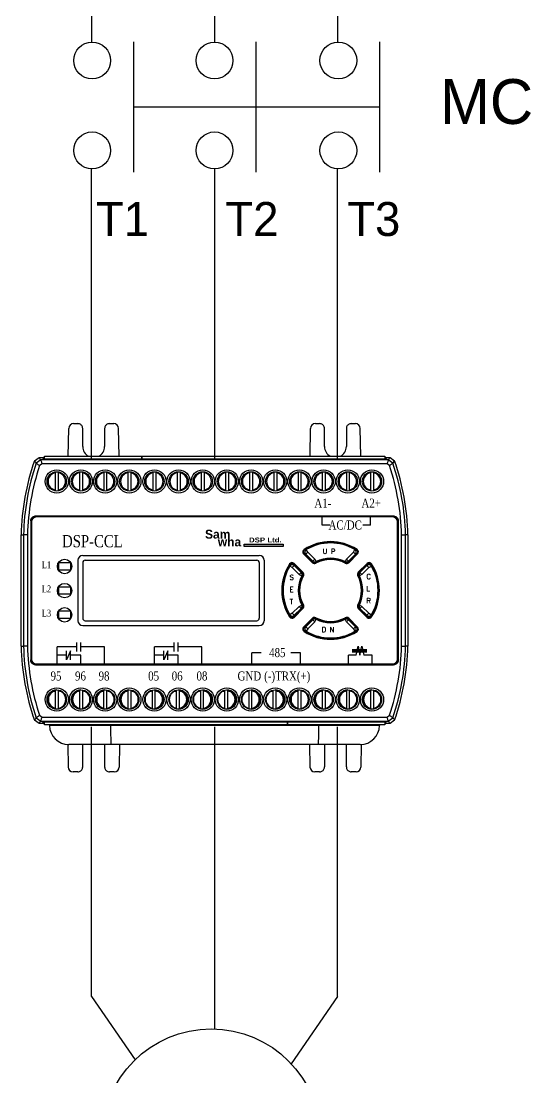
# Model space of a CAD drawing. Header units: millimetres. Extents: x 46 to 886, y 51 to 632.
# Drawn here: x 85.4 to 117, y 439 to 504.5 of the extents above; entities that cross this region are included whole.
import ezdxf
from ezdxf.enums import TextEntityAlignment as Align

# ---------------------------------------------------------------- set-up
doc = ezdxf.new("R2010")
doc.units = ezdxf.units.MM
for name, color, linetype in [('02___PRT_ALL_AXES', 7, 'Continuous'), ('03___PRT_ALL_CURVES', 7, 'Continuous'), ('40', 4, 'Continuous'), ('ASHADE', 7, 'Continuous'), ('도면층1', 7, 'Continuous')]:
    doc.layers.add(name, color=color, linetype=linetype)
doc.styles.add('ghs', font='NGULIM.TTF')
doc.styles.add('SS', font='batang.ttc', dxfattribs={"width": 0.8})
doc.styles.get("Standard").update_dxf_attribs({"font": 'BareunDotumPro1.ttf'})
doc.styles.add('STYLE2', font='romant.shx')

msp = doc.modelspace()

# ---------------------------------------------------------------- hatches: boundary and pattern name
msp.add_hatch(color=5).paths.add_polyline_path([(99.249, 471.922), (99.249, 472.059), (101.657, 472.059), (101.657, 471.922)])

# ---------------------------------------------------------------- linework, layer by layer
for p, q in [((92.374, 499.18), (107.595, 499.18)), ((104.566, 473.246), (104.086, 473.246)), ((107.086, 473.246), (106.607, 473.246)), ((88.872, 465.685), (87.638, 465.685)), ((88.462, 465.454), (88.228, 464.893)), ((90.581, 465.685), (89.106, 465.685)), ((94.91, 465.685), (93.676, 465.685)), ((94.499, 465.454), (94.265, 464.893)), ((96.619, 465.685), (95.144, 465.685)), ((105.949, 465.531), (106.859, 465.531)), ((105.949, 465.454), (106.859, 465.454)), ((106.194, 465.173), (106.311, 465.734)), ((106.311, 465.734), (106.428, 465.173)), ((106.428, 465.173), (106.545, 465.734)), ((106.545, 465.734), (106.662, 465.173)), ((88.228, 465.173), (87.638, 465.173)), ((89.119, 465.173), (88.462, 465.173)), ((94.265, 465.173), (93.676, 465.173)), ((95.156, 465.173), (94.499, 465.173)), ((100.303, 465.327), (99.713, 465.327)), ((102.733, 465.327), (102.143, 465.327)), ((106.194, 465.173), (105.715, 465.173)), ((105.949, 465.376), (106.859, 465.376)), ((107.195, 465.173), (106.662, 465.173))]:
    msp.add_line(p, q)
at = {"color": 7, "linetype": 'Continuous'}
for p, q in [((88.333, 477.514), (88.363, 479.244)), ((88.663, 479.539), (88.927, 479.539)), ((89.227, 478.114), (89.227, 479.239)), ((90.587, 479.239), (90.587, 478.114)), ((90.887, 479.539), (91.15, 479.539)), ((91.481, 477.514), (91.45, 479.244)), ((103.333, 477.514), (103.363, 479.244)), ((103.663, 479.539), (103.927, 479.539)), ((104.227, 478.114), (104.227, 479.239)), ((105.587, 479.239), (105.587, 478.114)), ((105.887, 479.539), (106.15, 479.539)), ((106.481, 477.514), (106.45, 479.244)), ((86.235, 477.237), (86.518, 477.439)), ((86.625, 477.29), (86.341, 477.087)), ((86.518, 477.439), (86.85, 477.439)), ((108.189, 477.29), (86.625, 477.29)), ((86.742, 477.439), (86.793, 477.337)), ((108.021, 477.337), (86.793, 477.337)), ((86.85, 477.514), (92.887, 477.514)), ((86.85, 477.337), (86.85, 477.514)), ((92.887, 477.514), (92.887, 477.337)), ((92.888, 477.514), (107.963, 477.514)), ((92.888, 477.337), (92.888, 477.514)), ((107.963, 477.514), (107.963, 477.337)), ((107.963, 477.439), (108.295, 477.439)), ((108.071, 477.439), (108.021, 477.337)), ((108.473, 477.087), (108.189, 477.29)), ((108.295, 477.439), (108.578, 477.237)), ((86.704, 477.042), (86.55, 476.931)), ((108.109, 477.042), (86.704, 477.042)), ((108.263, 476.931), (108.109, 477.042)), ((87.529, 476.486), (87.529, 475.421)), ((87.709, 476.486), (87.709, 475.421)), ((89.029, 476.486), (89.029, 475.421)), ((89.209, 476.486), (89.209, 475.421)), ((90.529, 476.486), (90.529, 475.421)), ((90.709, 476.486), (90.709, 475.421)), ((92.029, 476.486), (92.029, 475.421)), ((92.209, 476.486), (92.209, 475.421)), ((93.586, 476.486), (93.586, 475.421)), ((93.766, 476.486), (93.766, 475.421)), ((95.086, 476.486), (95.086, 475.421)), ((95.266, 476.486), (95.266, 475.421)), ((96.586, 476.486), (96.586, 475.421)), ((96.766, 476.486), (96.766, 475.421)), ((98.086, 476.486), (98.086, 475.421)), ((98.266, 476.486), (98.266, 475.421)), ((99.586, 476.486), (99.586, 475.421)), ((99.766, 476.486), (99.766, 475.421)), ((101.086, 476.486), (101.086, 475.421)), ((101.266, 476.486), (101.266, 475.421)), ((102.586, 476.486), (102.586, 475.421)), ((102.766, 476.486), (102.766, 475.421)), ((104.086, 476.486), (104.086, 475.421)), ((104.266, 476.486), (104.266, 475.421)), ((105.586, 476.486), (105.586, 475.421)), ((105.766, 476.486), (105.766, 475.421)), ((107.086, 476.486), (107.086, 475.421)), ((107.266, 476.486), (107.266, 475.421)), ((86, 473.501), (86, 464.876)), ((86, 473.501), (86.007, 473.494)), ((86.007, 473.494), (86.007, 464.884)), ((86.052, 473.449), (86.052, 464.929)), ((108.514, 473.801), (86.299, 473.801)), ((86.299, 473.801), (86.307, 473.794)), ((108.507, 473.794), (86.307, 473.794)), ((108.462, 473.749), (86.352, 473.749)), ((104.086, 473.246), (104.086, 473.755)), ((107.086, 473.246), (107.086, 473.755)), ((108.514, 473.801), (108.507, 473.794)), ((108.762, 464.929), (108.762, 473.449)), ((108.814, 473.501), (108.807, 473.494)), ((108.807, 464.884), (108.807, 473.494)), ((108.814, 464.876), (108.814, 473.501)), ((85.407, 465.739), (85.407, 472.639)), ((85.407, 472.639), (85.556, 472.637)), ((85.556, 472.637), (85.556, 465.74)), ((85.804, 472.637), (85.556, 472.637)), ((85.804, 472.633), (85.804, 465.745)), ((109.01, 472.637), (109.258, 472.637)), ((109.01, 465.745), (109.01, 472.633)), ((109.407, 472.639), (109.258, 472.637)), ((109.258, 465.74), (109.258, 472.637)), ((109.407, 472.639), (109.407, 465.739)), ((102.934, 471.456), (103.481, 470.909)), ((102.981, 471.451), (103.486, 470.946)), ((103.192, 471.568), (103.065, 471.441)), ((103.065, 471.441), (103.496, 471.009)), ((103.192, 471.568), (103.1, 471.723)), ((103.192, 471.568), (103.623, 471.137)), ((105.59, 471.137), (106.022, 471.568)), ((105.717, 471.009), (106.149, 471.441)), ((105.727, 470.946), (106.232, 471.451)), ((105.733, 470.909), (106.28, 471.456)), ((106.022, 471.568), (106.114, 471.723)), ((106.022, 471.568), (106.149, 471.441)), ((102.228, 470.604), (102.073, 470.696)), ((102.228, 470.604), (102.355, 470.731)), ((102.887, 470.315), (102.34, 470.862)), ((102.85, 470.309), (102.345, 470.814)), ((102.786, 470.299), (102.355, 470.731)), ((103.623, 471.137), (103.496, 471.009)), ((103.623, 471.137), (103.705, 470.976)), ((105.59, 471.137), (105.509, 470.976)), ((105.59, 471.137), (105.717, 471.009)), ((106.874, 470.862), (106.327, 470.315)), ((106.869, 470.814), (106.364, 470.309)), ((106.859, 470.731), (106.427, 470.299)), ((106.986, 470.604), (106.859, 470.731)), ((106.986, 470.604), (107.141, 470.696)), ((102.659, 470.172), (102.228, 470.604)), ((102.659, 470.172), (102.786, 470.299)), ((102.659, 470.172), (102.82, 470.091)), ((106.555, 470.172), (106.394, 470.091)), ((106.555, 470.172), (106.427, 470.299)), ((106.986, 470.604), (106.555, 470.172)), ((102.228, 467.774), (102.659, 468.205)), ((102.34, 467.516), (102.887, 468.063)), ((102.345, 467.563), (102.85, 468.068)), ((102.355, 467.647), (102.786, 468.078)), ((102.659, 468.205), (102.82, 468.287)), ((102.659, 468.205), (102.786, 468.078)), ((106.327, 468.063), (106.874, 467.516)), ((106.364, 468.068), (106.869, 467.563)), ((106.555, 468.205), (106.394, 468.287)), ((106.555, 468.205), (106.427, 468.078)), ((106.427, 468.078), (106.859, 467.647)), ((106.555, 468.205), (106.986, 467.774)), ((102.228, 467.774), (102.073, 467.682)), ((102.228, 467.774), (102.355, 467.647)), ((103.481, 467.469), (102.934, 466.922)), ((103.486, 467.432), (102.981, 466.927)), ((103.623, 467.241), (103.705, 467.402)), ((105.59, 467.241), (105.509, 467.402)), ((106.232, 466.927), (105.727, 467.432)), ((106.28, 466.922), (105.733, 467.469)), ((106.986, 467.774), (106.859, 467.647)), ((106.986, 467.774), (107.141, 467.682)), ((103.496, 467.368), (103.065, 466.937)), ((103.192, 466.81), (103.065, 466.937)), ((103.192, 466.81), (103.1, 466.655)), ((103.623, 467.241), (103.192, 466.81)), ((103.623, 467.241), (103.496, 467.368)), ((105.59, 467.241), (105.717, 467.368)), ((106.022, 466.81), (105.59, 467.241)), ((106.149, 466.937), (105.717, 467.368)), ((106.022, 466.81), (106.149, 466.937)), ((106.022, 466.81), (106.114, 466.655)), ((85.407, 465.739), (85.556, 465.74)), ((85.804, 465.74), (85.556, 465.74)), ((87.638, 464.664), (87.638, 465.685)), ((88.228, 464.893), (88.228, 465.454)), ((88.462, 464.893), (88.462, 465.454)), ((88.872, 465.404), (88.872, 465.965)), ((89.106, 465.404), (89.106, 465.965)), ((90.581, 464.664), (90.581, 465.685)), ((93.676, 464.664), (93.676, 465.685)), ((94.265, 464.893), (94.265, 465.454)), ((94.499, 464.893), (94.499, 465.454)), ((94.91, 465.404), (94.91, 465.965)), ((95.144, 465.404), (95.144, 465.965)), ((96.619, 464.664), (96.619, 465.685)), ((109.01, 465.74), (109.258, 465.74)), ((109.407, 465.739), (109.258, 465.74)), ((86, 464.876), (86.007, 464.884)), ((89.119, 464.664), (89.119, 465.173)), ((95.156, 464.664), (95.156, 465.173)), ((99.713, 464.664), (99.713, 465.327)), ((102.733, 464.664), (102.733, 465.327)), ((105.715, 464.664), (105.715, 465.173)), ((107.195, 464.664), (107.195, 465.173)), ((108.814, 464.876), (108.807, 464.884)), ((86.299, 464.577), (86.307, 464.584)), ((86.299, 464.577), (108.514, 464.577)), ((86.307, 464.584), (108.507, 464.584)), ((86.352, 464.629), (108.462, 464.629)), ((108.514, 464.577), (108.507, 464.584)), ((87.548, 461.891), (87.548, 462.956)), ((87.728, 461.891), (87.728, 462.956)), ((89.048, 461.891), (89.048, 462.956)), ((89.228, 461.891), (89.228, 462.956)), ((90.548, 461.891), (90.548, 462.956)), ((90.728, 461.891), (90.728, 462.956)), ((92.048, 461.891), (92.048, 462.956)), ((92.228, 461.891), (92.228, 462.956)), ((93.548, 461.891), (93.548, 462.956)), ((93.728, 461.891), (93.728, 462.956)), ((95.048, 461.891), (95.048, 462.956)), ((95.228, 461.891), (95.228, 462.956)), ((96.548, 461.891), (96.548, 462.956)), ((96.728, 461.891), (96.728, 462.956)), ((98.048, 461.891), (98.048, 462.956)), ((98.228, 461.891), (98.228, 462.956)), ((99.548, 461.891), (99.548, 462.956)), ((99.728, 461.891), (99.728, 462.956)), ((101.048, 461.891), (101.048, 462.956)), ((101.228, 461.891), (101.228, 462.956)), ((102.605, 461.891), (102.605, 462.956)), ((102.785, 461.891), (102.785, 462.956)), ((104.105, 461.891), (104.105, 462.956)), ((104.285, 461.891), (104.285, 462.956)), ((105.605, 461.891), (105.605, 462.956)), ((105.785, 461.891), (105.785, 462.956)), ((107.105, 461.891), (107.105, 462.956)), ((107.285, 461.891), (107.285, 462.956)), ((86.518, 460.939), (86.235, 461.14)), ((86.341, 461.291), (86.625, 461.088)), ((86.851, 460.939), (86.518, 460.939)), ((86.55, 461.446), (86.704, 461.336)), ((86.625, 461.088), (108.189, 461.088)), ((86.704, 461.336), (108.109, 461.336)), ((86.742, 460.939), (86.793, 461.04)), ((86.793, 461.04), (108.021, 461.04)), ((86.851, 460.864), (86.851, 461.04)), ((101.926, 460.864), (86.851, 460.864)), ((87.165, 460.864), (87.166, 460.813)), ((90.956, 460.813), (90.956, 460.864)), ((101.926, 461.04), (101.926, 460.864)), ((101.926, 460.864), (101.926, 461.04)), ((107.964, 460.864), (101.926, 460.864)), ((103.857, 460.813), (103.857, 460.864)), ((107.649, 460.864), (107.648, 460.813)), ((107.964, 461.04), (107.964, 460.864)), ((108.295, 460.939), (107.964, 460.939)), ((108.071, 460.939), (108.021, 461.04)), ((108.109, 461.336), (108.263, 461.446)), ((108.189, 461.088), (108.473, 461.291)), ((108.578, 461.14), (108.295, 460.939)), ((107.648, 460.813), (87.166, 460.813)), ((88.302, 459.641), (88.327, 458.234)), ((106.448, 459.634), (88.366, 459.634)), ((89.227, 458.239), (89.227, 459.634)), ((90.587, 459.634), (90.587, 458.239)), ((91.511, 459.634), (91.487, 458.234)), ((103.302, 459.634), (103.327, 458.234)), ((104.227, 459.634), (104.227, 458.239)), ((105.587, 458.239), (105.587, 459.634)), ((106.512, 459.641), (106.487, 458.234)), ((88.927, 457.939), (88.627, 457.939)), ((91.187, 457.939), (90.887, 457.939)), ((103.927, 457.939), (103.627, 457.939)), ((106.187, 457.939), (105.887, 457.939))]:
    msp.add_line(p, q, dxfattribs=at)
at = {"color": 5}
for p, q in [((99.249, 472.059), (101.657, 472.059)), ((99.249, 471.922), (99.249, 472.059)), ((101.657, 472.059), (101.657, 471.922)), ((101.657, 471.922), (99.249, 471.922))]:
    msp.add_line(p, q, dxfattribs=at)
at = {"color": 7, "linetype": 'Continuous'}
for centre, radius in [((87.619, 475.954), 0.72), ((89.119, 475.954), 0.72), ((90.619, 475.954), 0.72), ((92.119, 475.954), 0.72), ((93.676, 475.954), 0.72), ((95.176, 475.954), 0.72), ((96.676, 475.954), 0.72), ((98.176, 475.954), 0.72), ((99.676, 475.954), 0.72), ((101.176, 475.954), 0.72), ((102.676, 475.954), 0.72), ((104.176, 475.954), 0.72), ((105.676, 475.954), 0.72), ((107.176, 475.954), 0.72), ((87.619, 475.954), 0.6), ((89.119, 475.954), 0.6), ((90.619, 475.954), 0.6), ((92.119, 475.954), 0.6), ((93.676, 475.954), 0.6), ((95.176, 475.954), 0.6), ((96.676, 475.954), 0.6), ((98.176, 475.954), 0.6), ((99.676, 475.954), 0.6), ((101.176, 475.954), 0.6), ((102.676, 475.954), 0.6), ((104.176, 475.954), 0.6), ((105.676, 475.954), 0.6), ((107.176, 475.954), 0.6), ((87.619, 462.424), 0.72), ((87.619, 462.424), 0.6), ((89.119, 462.424), 0.72), ((89.119, 462.424), 0.6), ((90.619, 462.424), 0.72), ((90.619, 462.424), 0.6), ((92.119, 462.424), 0.72), ((92.119, 462.424), 0.6), ((93.676, 462.424), 0.72), ((93.676, 462.424), 0.6), ((95.176, 462.424), 0.72), ((95.176, 462.424), 0.6), ((96.676, 462.424), 0.72), ((96.676, 462.424), 0.6), ((98.176, 462.424), 0.72), ((98.176, 462.424), 0.6), ((99.676, 462.424), 0.72), ((99.676, 462.424), 0.6), ((101.176, 462.424), 0.72), ((101.176, 462.424), 0.6), ((102.676, 462.424), 0.72), ((102.676, 462.424), 0.6), ((104.176, 462.424), 0.72), ((104.176, 462.424), 0.6), ((105.676, 462.424), 0.72), ((105.676, 462.424), 0.6), ((107.176, 462.424), 0.72), ((107.176, 462.424), 0.6)]:
    msp.add_circle(centre, radius, dxfattribs=at)
for centre, radius, start, end in [((88.663, 479.239), 0.3, 90, 179), ((91.15, 479.239), 0.3, 1, 90), ((103.663, 479.239), 0.3, 90, 179), ((106.15, 479.239), 0.3, 1, 90), ((89.907, 478.114), 0.68, 180, 242.3898), ((89.907, 478.114), 0.68, 297.6102, 0), ((104.907, 478.114), 0.68, 180, 242.3898), ((104.907, 478.114), 0.68, 297.6102, 0), ((100.403, 472.311), 15, 160.82791, 178.74912), ((94.41, 472.311), 15, 1.25088, 19.17209), ((100.403, 472.311), 14.851, 161.24388, 178.74287), ((100.403, 472.311), 14.603, 161.5561, 178.73961), ((94.41, 472.311), 14.603, 1.26039, 18.4439), ((94.41, 472.311), 14.851, 1.25713, 18.75612), ((87.619, 475.954), 0.54, 99.59407, 260.40593), ((87.619, 475.954), 0.54, 279.59407, 80.40593), ((89.119, 475.954), 0.54, 99.59407, 260.40593), ((89.119, 475.954), 0.54, 279.59407, 80.40593), ((90.619, 475.954), 0.54, 99.59407, 260.40593), ((90.619, 475.954), 0.54, 279.59407, 80.40593), ((92.119, 475.954), 0.54, 99.59407, 260.40593), ((92.119, 475.954), 0.54, 279.59407, 80.40593), ((93.676, 475.954), 0.54, 99.59407, 260.40593), ((93.676, 475.954), 0.54, 279.59407, 80.40593), ((95.176, 475.954), 0.54, 99.59407, 260.40593), ((95.176, 475.954), 0.54, 279.59407, 80.40593), ((96.676, 475.954), 0.54, 99.59407, 260.40593), ((96.676, 475.954), 0.54, 279.59407, 80.40593), ((98.176, 475.954), 0.54, 99.59407, 260.40593), ((98.176, 475.954), 0.54, 279.59407, 80.40593), ((99.676, 475.954), 0.54, 99.59407, 260.40593), ((99.676, 475.954), 0.54, 279.59407, 80.40593), ((101.176, 475.954), 0.54, 99.59407, 260.40593), ((101.176, 475.954), 0.54, 279.59407, 80.40593), ((102.676, 475.954), 0.54, 99.59407, 260.40593), ((102.676, 475.954), 0.54, 279.59407, 80.40593), ((104.176, 475.954), 0.54, 99.59407, 260.40593), ((104.176, 475.954), 0.54, 279.59407, 80.40593), ((105.676, 475.954), 0.54, 99.59407, 260.40593), ((105.676, 475.954), 0.54, 279.59407, 80.40593), ((107.176, 475.954), 0.54, 99.59407, 260.40593), ((107.176, 475.954), 0.54, 279.59407, 80.40593), ((86.352, 473.449), 0.3, 90, 180), ((108.462, 473.449), 0.3, 0, 90), ((104.607, 469.189), 3.03, 57.1532, 122.8468), ((104.607, 469.189), 3, 57.90749, 122.09251), ((104.607, 469.189), 2.948, 59.26143, 120.73857), ((103.061, 471.583), 0.18, 122.8468, 225), ((106.153, 471.583), 0.18, 315, 57.1532), ((104.607, 469.189), 3.03, 147.1532, 212.8468), ((104.607, 469.189), 3, 147.90749, 212.09251), ((104.607, 469.189), 2.948, 149.26143, 210.73857), ((102.213, 470.735), 0.18, 45, 147.1532), ((103.608, 471.036), 0.18, 225, 298.39845), ((104.607, 469.189), 1.92, 61.60155, 118.39845), ((104.607, 469.189), 1.95, 62.20277, 117.79723), ((104.607, 469.189), 2.002, 63.2117, 116.7883), ((105.606, 471.036), 0.18, 241.60155, 315), ((107.001, 470.735), 0.18, 32.8468, 135), ((104.607, 469.189), 2.948, 329.26143, 30.73857), ((104.607, 469.189), 3, 327.90749, 32.09251), ((104.607, 469.189), 3.03, 327.1532, 32.8468), ((104.607, 469.189), 2.002, 153.2117, 206.7883), ((104.607, 469.189), 1.95, 152.20277, 207.79723), ((104.607, 469.189), 1.92, 151.60155, 208.39845), ((102.76, 470.188), 0.18, 331.60155, 45), ((106.454, 470.188), 0.18, 135, 208.39845), ((104.607, 469.189), 1.92, 331.60155, 28.39845), ((104.607, 469.189), 1.95, 332.20277, 27.79723), ((104.607, 469.189), 2.002, 333.2117, 26.7883), ((102.76, 468.19), 0.18, 315, 28.39845), ((106.454, 468.19), 0.18, 151.60155, 225), ((102.213, 467.643), 0.18, 212.8468, 315), ((103.608, 467.342), 0.18, 61.60155, 135), ((104.607, 469.189), 1.92, 241.60155, 298.39845), ((104.607, 469.189), 1.95, 242.20277, 297.79723), ((104.607, 469.189), 2.002, 243.2117, 296.7883), ((105.606, 467.342), 0.18, 45, 118.39845), ((107.001, 467.643), 0.18, 225, 327.1532), ((103.061, 466.794), 0.18, 135, 237.1532), ((106.153, 466.794), 0.18, 302.8468, 45), ((104.607, 469.189), 3.03, 237.1532, 302.8468), ((104.607, 469.189), 3, 237.90749, 302.09251), ((104.607, 469.189), 2.948, 239.26143, 300.73857), ((100.403, 466.066), 15, 181.25088, 199.17209), ((100.403, 466.066), 14.851, 181.25713, 198.75612), ((100.403, 466.066), 14.603, 181.26039, 198.4439), ((94.41, 466.066), 14.603, 341.5561, 358.73961), ((94.41, 466.066), 14.851, 341.24388, 358.74287), ((94.41, 466.066), 15, 340.82791, 358.74912), ((86.352, 464.929), 0.3, 180, 270), ((108.462, 464.929), 0.3, 270, 0), ((87.638, 462.424), 0.54, 99.59407, 260.40593), ((87.638, 462.424), 0.54, 279.59407, 80.40593), ((89.138, 462.424), 0.54, 99.59407, 260.40593), ((89.138, 462.424), 0.54, 279.59407, 80.40593), ((90.638, 462.424), 0.54, 99.59407, 260.40593), ((90.638, 462.424), 0.54, 279.59407, 80.40593), ((92.138, 462.424), 0.54, 99.59407, 260.40593), ((92.138, 462.424), 0.54, 279.59407, 80.40593), ((93.638, 462.424), 0.54, 99.59407, 260.40593), ((93.638, 462.424), 0.54, 279.59407, 80.40593), ((95.138, 462.424), 0.54, 99.59407, 260.40593), ((95.138, 462.424), 0.54, 279.59407, 80.40593), ((96.638, 462.424), 0.54, 99.59407, 260.40593), ((96.638, 462.424), 0.54, 279.59407, 80.40593), ((98.138, 462.424), 0.54, 99.59407, 260.40593), ((98.138, 462.424), 0.54, 279.59407, 80.40593), ((99.638, 462.424), 0.54, 99.59407, 260.40593), ((99.638, 462.424), 0.54, 279.59407, 80.40593), ((101.138, 462.424), 0.54, 99.59407, 260.40593), ((101.138, 462.424), 0.54, 279.59407, 80.40593), ((102.695, 462.424), 0.54, 99.59407, 260.40593), ((102.695, 462.424), 0.54, 279.59407, 80.40593), ((104.195, 462.424), 0.54, 99.59407, 260.40593), ((104.195, 462.424), 0.54, 279.59407, 80.40593), ((105.695, 462.424), 0.54, 99.59407, 260.40593), ((105.695, 462.424), 0.54, 279.59407, 80.40593), ((107.195, 462.424), 0.54, 99.59407, 260.40593), ((107.195, 462.424), 0.54, 279.59407, 80.40593), ((88.366, 460.834), 1.2, 181, 270), ((106.448, 460.834), 1.2, 270, 359), ((88.627, 458.239), 0.3, 181, 270), ((91.187, 458.239), 0.3, 270, 359), ((103.627, 458.239), 0.3, 181, 270), ((106.187, 458.239), 0.3, 270, 359)]:
    msp.add_arc(centre, radius, start, end, dxfattribs=at)
for points, knots in [([(89.227, 479.239), (89.227, 479.27), (89.217, 479.333), (89.173, 479.418), (89.106, 479.486), (89.021, 479.529), (88.958, 479.539), (88.927, 479.539)], [0, 0, 0, 0, 0.0938533, 0.1877121, 0.2815799, 0.3754568, 0.4693391, 0.4693391, 0.4693391, 0.4693391]), ([(90.887, 479.539), (90.856, 479.539), (90.793, 479.529), (90.708, 479.486), (90.64, 479.418), (90.597, 479.333), (90.587, 479.27), (90.587, 479.239)], [0, 0, 0, 0, 0.0938824, 0.1877592, 0.281627, 0.3754859, 0.4693391, 0.4693391, 0.4693391, 0.4693391]), ([(104.227, 479.239), (104.227, 479.27), (104.217, 479.333), (104.173, 479.418), (104.106, 479.486), (104.021, 479.529), (103.958, 479.539), (103.927, 479.539)], [0, 0, 0, 0, 0.0938533, 0.1877121, 0.2815799, 0.3754568, 0.4693391, 0.4693391, 0.4693391, 0.4693391]), ([(105.887, 479.539), (105.856, 479.539), (105.793, 479.529), (105.708, 479.486), (105.64, 479.418), (105.597, 479.333), (105.587, 479.27), (105.587, 479.239)], [0, 0, 0, 0, 0.0938824, 0.1877592, 0.281627, 0.3754859, 0.4693391, 0.4693391, 0.4693391, 0.4693391]), ([(86.341, 477.087), (86.33, 477.101), (86.307, 477.134), (86.272, 477.184), (86.247, 477.22), (86.235, 477.237)], [0, 0, 0, 0, 0.0540743, 0.1201944, 0.1840487, 0.1840487, 0.1840487, 0.1840487]), ([(86.625, 477.29), (86.614, 477.305), (86.591, 477.337), (86.556, 477.387), (86.531, 477.422), (86.518, 477.439)], [0, 0, 0, 0, 0.0536976, 0.11936, 0.1827756, 0.1827756, 0.1827756, 0.1827756]), ([(86.625, 477.29), (86.634, 477.263), (86.647, 477.207), (86.677, 477.126), (86.695, 477.07), (86.704, 477.042)], [0, 0, 0, 0, 0.084861, 0.1719795, 0.2609261, 0.2609261, 0.2609261, 0.2609261]), ([(108.189, 477.29), (108.18, 477.263), (108.167, 477.207), (108.137, 477.126), (108.119, 477.07), (108.109, 477.042)], [0, 0, 0, 0, 0.0848624, 0.1719809, 0.2609261, 0.2609261, 0.2609261, 0.2609261]), ([(108.189, 477.29), (108.199, 477.305), (108.223, 477.337), (108.258, 477.386), (108.283, 477.422), (108.295, 477.439)], [0, 0, 0, 0, 0.0534626, 0.1191252, 0.1827756, 0.1827756, 0.1827756, 0.1827756]), ([(108.473, 477.087), (108.483, 477.101), (108.506, 477.134), (108.541, 477.184), (108.566, 477.22), (108.578, 477.237)], [0, 0, 0, 0, 0.0538377, 0.119958, 0.1840487, 0.1840487, 0.1840487, 0.1840487]), ([(86.341, 477.087), (86.363, 477.07), (86.412, 477.039), (86.48, 476.984), (86.527, 476.949), (86.551, 476.931)], [0, 0, 0, 0, 0.0847402, 0.1718969, 0.2610351, 0.2610351, 0.2610351, 0.2610351]), ([(108.473, 477.087), (108.451, 477.07), (108.402, 477.039), (108.334, 476.984), (108.287, 476.949), (108.263, 476.931)], [0, 0, 0, 0, 0.0847388, 0.1718955, 0.2610351, 0.2610351, 0.2610351, 0.2610351]), ([(86, 473.501), (86, 473.533), (86.009, 473.596), (86.053, 473.68), (86.12, 473.748), (86.205, 473.791), (86.268, 473.801), (86.299, 473.801)], [0, 0, 0, 0, 0.093858, 0.1877008, 0.2815377, 0.3753804, 0.4692384, 0.4692384, 0.4692384, 0.4692384]), ([(86.307, 473.794), (86.276, 473.794), (86.213, 473.784), (86.128, 473.741), (86.06, 473.673), (86.017, 473.588), (86.007, 473.525), (86.007, 473.494)], [0, 0, 0, 0, 0.093858, 0.1877007, 0.2815376, 0.3753803, 0.4692384, 0.4692384, 0.4692384, 0.4692384]), ([(108.807, 473.494), (108.807, 473.525), (108.797, 473.588), (108.754, 473.673), (108.686, 473.741), (108.601, 473.784), (108.538, 473.794), (108.507, 473.794)], [0, 0, 0, 0, 0.093858, 0.1877007, 0.2815376, 0.3753803, 0.4692384, 0.4692384, 0.4692384, 0.4692384]), ([(108.514, 473.801), (108.546, 473.801), (108.609, 473.791), (108.693, 473.748), (108.761, 473.68), (108.804, 473.596), (108.814, 473.533), (108.814, 473.501)], [0, 0, 0, 0, 0.093858, 0.1877008, 0.2815377, 0.3753804, 0.4692384, 0.4692384, 0.4692384, 0.4692384]), ([(102.95, 471.493), (102.941, 471.509), (102.929, 471.544), (102.927, 471.599), (102.941, 471.651), (102.961, 471.682), (102.973, 471.696)], [0, 0, 0, 0, 0.05449, 0.107938, 0.1612581, 0.2156554, 0.2156554, 0.2156554, 0.2156554]), ([(103.065, 471.441), (103.055, 471.442), (103.037, 471.444), (103.009, 471.448), (102.991, 471.45), (102.981, 471.451)], [0, 0, 0, 0, 0.02823034, 0.05623659, 0.08402378, 0.08402378, 0.08402378, 0.08402378]), ([(103.1, 471.723), (103.087, 471.715), (103.062, 471.695), (103.034, 471.658), (103.016, 471.614), (103.01, 471.567), (103.017, 471.52), (103.035, 471.477), (103.054, 471.452), (103.065, 471.441)], [0, 0, 0, 0, 0.0466256, 0.0932466, 0.1398794, 0.1865136, 0.2331468, 0.2797658, 0.3263998, 0.3263998, 0.3263998, 0.3263998]), ([(103.1, 471.723), (103.09, 471.724), (103.071, 471.725), (103.042, 471.728), (103.023, 471.73), (103.013, 471.73)], [0, 0, 0, 0, 0.02938021, 0.05851312, 0.08740451, 0.08740451, 0.08740451, 0.08740451]), ([(106.114, 471.723), (106.123, 471.724), (106.143, 471.725), (106.172, 471.728), (106.191, 471.73), (106.201, 471.73)], [0, 0, 0, 0, 0.02938021, 0.05851312, 0.08740451, 0.08740451, 0.08740451, 0.08740451]), ([(106.149, 471.441), (106.16, 471.452), (106.179, 471.477), (106.197, 471.52), (106.204, 471.567), (106.198, 471.614), (106.18, 471.658), (106.152, 471.695), (106.127, 471.715), (106.114, 471.723)], [0, 0, 0, 0, 0.046626, 0.0932469, 0.1398796, 0.1865139, 0.233147, 0.279766, 0.3263998, 0.3263998, 0.3263998, 0.3263998]), ([(106.149, 471.441), (106.158, 471.442), (106.177, 471.444), (106.205, 471.448), (106.223, 471.45), (106.232, 471.451)], [0, 0, 0, 0, 0.02823034, 0.05623659, 0.08402378, 0.08402378, 0.08402378, 0.08402378]), ([(106.241, 471.696), (106.252, 471.683), (106.272, 471.652), (106.286, 471.6), (106.285, 471.545), (106.273, 471.51), (106.264, 471.494)], [0, 0, 0, 0, 0.0534734, 0.1067582, 0.1607868, 0.2158657, 0.2158657, 0.2158657, 0.2158657]), ([(102.073, 470.696), (102.072, 470.705), (102.07, 470.725), (102.068, 470.754), (102.066, 470.773), (102.065, 470.783)], [0, 0, 0, 0, 0.02938021, 0.05851312, 0.08740451, 0.08740451, 0.08740451, 0.08740451]), ([(102.355, 470.731), (102.344, 470.742), (102.319, 470.761), (102.275, 470.779), (102.229, 470.786), (102.182, 470.78), (102.138, 470.762), (102.1, 470.734), (102.081, 470.709), (102.073, 470.696)], [0, 0, 0, 0, 0.046626, 0.0932469, 0.1398796, 0.1865139, 0.233147, 0.279766, 0.3263998, 0.3263998, 0.3263998, 0.3263998]), ([(102.099, 470.823), (102.113, 470.834), (102.143, 470.854), (102.196, 470.868), (102.251, 470.867), (102.286, 470.855), (102.302, 470.846)], [0, 0, 0, 0, 0.0534734, 0.1067582, 0.1607868, 0.2158657, 0.2158657, 0.2158657, 0.2158657]), ([(102.355, 470.731), (102.354, 470.74), (102.351, 470.759), (102.348, 470.787), (102.346, 470.805), (102.345, 470.814)], [0, 0, 0, 0, 0.02823034, 0.05623659, 0.08402378, 0.08402378, 0.08402378, 0.08402378]), ([(103.496, 471.009), (103.495, 471.002), (103.493, 470.988), (103.49, 470.967), (103.487, 470.953), (103.486, 470.946)], [0, 0, 0, 0, 0.02131349, 0.04276592, 0.06435893, 0.06435893, 0.06435893, 0.06435893]), ([(103.496, 471.009), (103.507, 470.999), (103.531, 470.98), (103.573, 470.962), (103.617, 470.955), (103.663, 470.959), (103.691, 470.969), (103.705, 470.976)], [0, 0, 0, 0, 0.0449694, 0.0899307, 0.1348985, 0.1798573, 0.2248377, 0.2248377, 0.2248377, 0.2248377]), ([(103.655, 470.898), (103.64, 470.894), (103.609, 470.891), (103.563, 470.898), (103.535, 470.91), (103.522, 470.918)], [0, 0, 0, 0, 0.0460856, 0.0917071, 0.1370934, 0.1370934, 0.1370934, 0.1370934]), ([(103.705, 470.976), (103.704, 470.969), (103.702, 470.955), (103.7, 470.935), (103.698, 470.921), (103.697, 470.914)], [0, 0, 0, 0, 0.02072148, 0.04156853, 0.06254232, 0.06254232, 0.06254232, 0.06254232]), ([(105.509, 470.976), (105.523, 470.969), (105.551, 470.959), (105.596, 470.955), (105.641, 470.962), (105.683, 470.98), (105.707, 470.999), (105.717, 471.009)], [0, 0, 0, 0, 0.0449723, 0.0899326, 0.1349004, 0.1798594, 0.2248377, 0.2248377, 0.2248377, 0.2248377]), ([(105.509, 470.976), (105.51, 470.969), (105.512, 470.955), (105.514, 470.935), (105.515, 470.921), (105.516, 470.914)], [0, 0, 0, 0, 0.02072148, 0.04156853, 0.06254232, 0.06254232, 0.06254232, 0.06254232]), ([(105.691, 470.918), (105.678, 470.91), (105.65, 470.898), (105.604, 470.891), (105.574, 470.894), (105.559, 470.898)], [0, 0, 0, 0, 0.0457598, 0.0912892, 0.1371128, 0.1371128, 0.1371128, 0.1371128]), ([(105.717, 471.009), (105.719, 471.002), (105.721, 470.988), (105.724, 470.967), (105.726, 470.953), (105.727, 470.946)], [0, 0, 0, 0, 0.02131349, 0.04276592, 0.06435893, 0.06435893, 0.06435893, 0.06435893]), ([(106.859, 470.731), (106.86, 470.74), (106.862, 470.759), (106.866, 470.787), (106.868, 470.805), (106.869, 470.814)], [0, 0, 0, 0, 0.02823034, 0.05623659, 0.08402378, 0.08402378, 0.08402378, 0.08402378]), ([(107.141, 470.696), (107.133, 470.709), (107.113, 470.734), (107.076, 470.762), (107.032, 470.78), (106.985, 470.786), (106.938, 470.779), (106.895, 470.761), (106.87, 470.742), (106.859, 470.731)], [0, 0, 0, 0, 0.0466256, 0.0932466, 0.1398794, 0.1865136, 0.2331468, 0.2797658, 0.3263998, 0.3263998, 0.3263998, 0.3263998]), ([(106.911, 470.846), (106.928, 470.855), (106.962, 470.867), (107.017, 470.869), (107.069, 470.854), (107.1, 470.835), (107.114, 470.823)], [0, 0, 0, 0, 0.05449, 0.107938, 0.1612581, 0.2156554, 0.2156554, 0.2156554, 0.2156554]), ([(107.141, 470.696), (107.142, 470.705), (107.143, 470.725), (107.146, 470.754), (107.148, 470.773), (107.148, 470.783)], [0, 0, 0, 0, 0.02938021, 0.05851312, 0.08740451, 0.08740451, 0.08740451, 0.08740451]), ([(102.786, 470.299), (102.793, 470.301), (102.807, 470.303), (102.829, 470.306), (102.843, 470.308), (102.85, 470.309)], [0, 0, 0, 0, 0.02131349, 0.04276592, 0.06435893, 0.06435893, 0.06435893, 0.06435893]), ([(102.82, 470.091), (102.827, 470.105), (102.837, 470.133), (102.841, 470.178), (102.834, 470.223), (102.816, 470.265), (102.797, 470.289), (102.786, 470.299)], [0, 0, 0, 0, 0.0449723, 0.0899326, 0.1349004, 0.1798594, 0.2248377, 0.2248377, 0.2248377, 0.2248377]), ([(102.82, 470.091), (102.827, 470.092), (102.84, 470.094), (102.861, 470.096), (102.875, 470.097), (102.882, 470.098)], [0, 0, 0, 0, 0.02072148, 0.04156853, 0.06254232, 0.06254232, 0.06254232, 0.06254232]), ([(102.878, 470.273), (102.886, 470.26), (102.898, 470.232), (102.905, 470.186), (102.901, 470.156), (102.898, 470.141)], [0, 0, 0, 0, 0.0457598, 0.0912892, 0.1371128, 0.1371128, 0.1371128, 0.1371128]), ([(106.316, 470.141), (106.312, 470.156), (106.309, 470.187), (106.316, 470.232), (106.328, 470.261), (106.336, 470.274)], [0, 0, 0, 0, 0.0460856, 0.0917071, 0.1370934, 0.1370934, 0.1370934, 0.1370934]), ([(106.394, 470.091), (106.387, 470.092), (106.373, 470.094), (106.353, 470.096), (106.339, 470.097), (106.332, 470.098)], [0, 0, 0, 0, 0.02072148, 0.04156853, 0.06254232, 0.06254232, 0.06254232, 0.06254232]), ([(106.427, 470.299), (106.42, 470.301), (106.406, 470.303), (106.385, 470.306), (106.371, 470.308), (106.364, 470.309)], [0, 0, 0, 0, 0.02131349, 0.04276592, 0.06435893, 0.06435893, 0.06435893, 0.06435893]), ([(106.427, 470.299), (106.417, 470.289), (106.398, 470.265), (106.38, 470.223), (106.373, 470.178), (106.377, 470.133), (106.387, 470.105), (106.394, 470.091)], [0, 0, 0, 0, 0.0449694, 0.0899307, 0.1348985, 0.1798573, 0.2248377, 0.2248377, 0.2248377, 0.2248377]), ([(102.786, 468.078), (102.797, 468.089), (102.816, 468.113), (102.834, 468.154), (102.841, 468.199), (102.837, 468.245), (102.827, 468.273), (102.82, 468.287)], [0, 0, 0, 0, 0.0449694, 0.0899307, 0.1348985, 0.1798573, 0.2248377, 0.2248377, 0.2248377, 0.2248377]), ([(102.786, 468.078), (102.793, 468.077), (102.807, 468.075), (102.829, 468.072), (102.843, 468.069), (102.85, 468.068)], [0, 0, 0, 0, 0.02131349, 0.04276592, 0.06435893, 0.06435893, 0.06435893, 0.06435893]), ([(102.82, 468.287), (102.827, 468.286), (102.84, 468.284), (102.861, 468.282), (102.875, 468.28), (102.882, 468.279)], [0, 0, 0, 0, 0.02072148, 0.04156853, 0.06254232, 0.06254232, 0.06254232, 0.06254232]), ([(102.898, 468.237), (102.901, 468.222), (102.905, 468.191), (102.897, 468.145), (102.885, 468.117), (102.878, 468.104)], [0, 0, 0, 0, 0.0460856, 0.0917071, 0.1370934, 0.1370934, 0.1370934, 0.1370934]), ([(106.336, 468.104), (106.328, 468.117), (106.316, 468.146), (106.309, 468.191), (106.312, 468.222), (106.316, 468.237)], [0, 0, 0, 0, 0.0457598, 0.0912892, 0.1371128, 0.1371128, 0.1371128, 0.1371128]), ([(106.394, 468.287), (106.387, 468.286), (106.373, 468.284), (106.353, 468.282), (106.339, 468.28), (106.332, 468.279)], [0, 0, 0, 0, 0.02072148, 0.04156853, 0.06254232, 0.06254232, 0.06254232, 0.06254232]), ([(106.427, 468.078), (106.42, 468.077), (106.406, 468.075), (106.385, 468.072), (106.371, 468.069), (106.364, 468.068)], [0, 0, 0, 0, 0.02131349, 0.04276592, 0.06435893, 0.06435893, 0.06435893, 0.06435893]), ([(106.394, 468.287), (106.387, 468.273), (106.377, 468.245), (106.373, 468.199), (106.38, 468.154), (106.398, 468.113), (106.417, 468.089), (106.427, 468.078)], [0, 0, 0, 0, 0.0449723, 0.0899326, 0.1349004, 0.1798594, 0.2248377, 0.2248377, 0.2248377, 0.2248377]), ([(102.073, 467.682), (102.072, 467.672), (102.07, 467.653), (102.068, 467.624), (102.066, 467.605), (102.065, 467.595)], [0, 0, 0, 0, 0.02938021, 0.05851312, 0.08740451, 0.08740451, 0.08740451, 0.08740451]), ([(102.073, 467.682), (102.081, 467.669), (102.1, 467.644), (102.138, 467.616), (102.182, 467.598), (102.229, 467.592), (102.275, 467.598), (102.319, 467.617), (102.344, 467.636), (102.355, 467.647)], [0, 0, 0, 0, 0.0466256, 0.0932466, 0.1398794, 0.1865136, 0.2331468, 0.2797658, 0.3263998, 0.3263998, 0.3263998, 0.3263998]), ([(102.302, 467.532), (102.286, 467.523), (102.252, 467.511), (102.197, 467.509), (102.145, 467.523), (102.114, 467.543), (102.1, 467.555)], [0, 0, 0, 0, 0.05449, 0.107938, 0.1612581, 0.2156554, 0.2156554, 0.2156554, 0.2156554]), ([(102.355, 467.647), (102.354, 467.637), (102.351, 467.619), (102.348, 467.591), (102.346, 467.573), (102.345, 467.563)], [0, 0, 0, 0, 0.02823034, 0.05623659, 0.08402378, 0.08402378, 0.08402378, 0.08402378]), ([(103.496, 467.368), (103.495, 467.375), (103.493, 467.389), (103.49, 467.411), (103.487, 467.425), (103.486, 467.432)], [0, 0, 0, 0, 0.02131349, 0.04276592, 0.06435893, 0.06435893, 0.06435893, 0.06435893]), ([(103.705, 467.402), (103.691, 467.408), (103.663, 467.419), (103.617, 467.423), (103.573, 467.416), (103.531, 467.398), (103.507, 467.379), (103.496, 467.368)], [0, 0, 0, 0, 0.0449723, 0.0899326, 0.1349004, 0.1798594, 0.2248377, 0.2248377, 0.2248377, 0.2248377]), ([(103.522, 467.46), (103.535, 467.467), (103.564, 467.48), (103.609, 467.487), (103.64, 467.483), (103.655, 467.48)], [0, 0, 0, 0, 0.0457598, 0.0912892, 0.1371128, 0.1371128, 0.1371128, 0.1371128]), ([(103.705, 467.402), (103.704, 467.409), (103.702, 467.422), (103.7, 467.443), (103.698, 467.457), (103.697, 467.464)], [0, 0, 0, 0, 0.02072148, 0.04156853, 0.06254232, 0.06254232, 0.06254232, 0.06254232]), ([(105.509, 467.402), (105.51, 467.409), (105.512, 467.422), (105.514, 467.443), (105.515, 467.457), (105.516, 467.464)], [0, 0, 0, 0, 0.02072148, 0.04156853, 0.06254232, 0.06254232, 0.06254232, 0.06254232]), ([(105.717, 467.368), (105.707, 467.379), (105.683, 467.398), (105.641, 467.416), (105.596, 467.423), (105.551, 467.419), (105.523, 467.408), (105.509, 467.402)], [0, 0, 0, 0, 0.0449694, 0.0899307, 0.1348985, 0.1798573, 0.2248377, 0.2248377, 0.2248377, 0.2248377]), ([(105.559, 467.48), (105.574, 467.483), (105.605, 467.487), (105.65, 467.479), (105.679, 467.467), (105.692, 467.46)], [0, 0, 0, 0, 0.0460856, 0.0917071, 0.1370934, 0.1370934, 0.1370934, 0.1370934]), ([(105.717, 467.368), (105.719, 467.375), (105.721, 467.389), (105.724, 467.411), (105.726, 467.425), (105.727, 467.432)], [0, 0, 0, 0, 0.02131349, 0.04276592, 0.06435893, 0.06435893, 0.06435893, 0.06435893]), ([(106.859, 467.647), (106.87, 467.636), (106.895, 467.617), (106.938, 467.598), (106.985, 467.592), (107.032, 467.598), (107.076, 467.616), (107.113, 467.644), (107.133, 467.669), (107.141, 467.682)], [0, 0, 0, 0, 0.046626, 0.0932469, 0.1398796, 0.1865139, 0.233147, 0.279766, 0.3263998, 0.3263998, 0.3263998, 0.3263998]), ([(106.859, 467.647), (106.86, 467.637), (106.862, 467.619), (106.866, 467.591), (106.868, 467.573), (106.869, 467.563)], [0, 0, 0, 0, 0.02823034, 0.05623659, 0.08402378, 0.08402378, 0.08402378, 0.08402378]), ([(107.114, 467.555), (107.101, 467.543), (107.07, 467.524), (107.018, 467.509), (106.963, 467.511), (106.928, 467.523), (106.912, 467.531)], [0, 0, 0, 0, 0.0534734, 0.1067582, 0.1607868, 0.2158657, 0.2158657, 0.2158657, 0.2158657]), ([(107.141, 467.682), (107.142, 467.672), (107.143, 467.653), (107.146, 467.624), (107.148, 467.605), (107.148, 467.595)], [0, 0, 0, 0, 0.02938021, 0.05851312, 0.08740451, 0.08740451, 0.08740451, 0.08740451]), ([(102.973, 466.681), (102.961, 466.695), (102.942, 466.725), (102.927, 466.778), (102.929, 466.833), (102.941, 466.868), (102.95, 466.884)], [0, 0, 0, 0, 0.0534734, 0.1067582, 0.1607868, 0.2158657, 0.2158657, 0.2158657, 0.2158657]), ([(103.065, 466.937), (103.055, 466.936), (103.037, 466.933), (103.009, 466.93), (102.991, 466.928), (102.981, 466.927)], [0, 0, 0, 0, 0.02823034, 0.05623659, 0.08402378, 0.08402378, 0.08402378, 0.08402378]), ([(103.065, 466.937), (103.054, 466.926), (103.035, 466.901), (103.017, 466.857), (103.01, 466.811), (103.016, 466.764), (103.034, 466.72), (103.062, 466.682), (103.087, 466.663), (103.1, 466.655)], [0, 0, 0, 0, 0.046626, 0.0932469, 0.1398796, 0.1865139, 0.233147, 0.279766, 0.3263998, 0.3263998, 0.3263998, 0.3263998]), ([(106.114, 466.655), (106.127, 466.663), (106.152, 466.682), (106.18, 466.72), (106.198, 466.764), (106.204, 466.811), (106.197, 466.857), (106.179, 466.901), (106.16, 466.926), (106.149, 466.937)], [0, 0, 0, 0, 0.0466256, 0.0932466, 0.1398794, 0.1865136, 0.2331468, 0.2797658, 0.3263998, 0.3263998, 0.3263998, 0.3263998]), ([(106.149, 466.937), (106.158, 466.936), (106.177, 466.933), (106.205, 466.93), (106.223, 466.928), (106.232, 466.927)], [0, 0, 0, 0, 0.02823034, 0.05623659, 0.08402378, 0.08402378, 0.08402378, 0.08402378]), ([(106.264, 466.884), (106.273, 466.868), (106.285, 466.834), (106.287, 466.779), (106.273, 466.726), (106.253, 466.696), (106.241, 466.682)], [0, 0, 0, 0, 0.05449, 0.107938, 0.1612581, 0.2156554, 0.2156554, 0.2156554, 0.2156554]), ([(103.1, 466.655), (103.09, 466.654), (103.071, 466.652), (103.042, 466.65), (103.023, 466.648), (103.013, 466.647)], [0, 0, 0, 0, 0.02938021, 0.05851312, 0.08740451, 0.08740451, 0.08740451, 0.08740451]), ([(106.114, 466.655), (106.123, 466.654), (106.143, 466.652), (106.172, 466.65), (106.191, 466.648), (106.201, 466.647)], [0, 0, 0, 0, 0.02938021, 0.05851312, 0.08740451, 0.08740451, 0.08740451, 0.08740451]), ([(86.299, 464.577), (86.268, 464.577), (86.205, 464.586), (86.12, 464.63), (86.053, 464.697), (86.009, 464.782), (86, 464.845), (86, 464.876)], [0, 0, 0, 0, 0.093858, 0.1877008, 0.2815377, 0.3753804, 0.4692384, 0.4692384, 0.4692384, 0.4692384]), ([(86.007, 464.884), (86.007, 464.853), (86.017, 464.79), (86.06, 464.705), (86.128, 464.637), (86.213, 464.594), (86.276, 464.584), (86.307, 464.584)], [0, 0, 0, 0, 0.093858, 0.1877007, 0.2815376, 0.3753803, 0.4692384, 0.4692384, 0.4692384, 0.4692384]), ([(108.507, 464.584), (108.538, 464.584), (108.601, 464.594), (108.686, 464.637), (108.754, 464.705), (108.797, 464.79), (108.807, 464.853), (108.807, 464.884)], [0, 0, 0, 0, 0.093858, 0.1877007, 0.2815376, 0.3753803, 0.4692384, 0.4692384, 0.4692384, 0.4692384]), ([(108.814, 464.876), (108.814, 464.845), (108.804, 464.782), (108.761, 464.697), (108.693, 464.63), (108.609, 464.586), (108.546, 464.577), (108.514, 464.577)], [0, 0, 0, 0, 0.093858, 0.1877008, 0.2815377, 0.3753804, 0.4692384, 0.4692384, 0.4692384, 0.4692384]), ([(86.341, 461.291), (86.33, 461.276), (86.307, 461.244), (86.272, 461.193), (86.247, 461.158), (86.235, 461.14)], [0, 0, 0, 0, 0.0538377, 0.119958, 0.1840487, 0.1840487, 0.1840487, 0.1840487]), ([(86.341, 461.291), (86.363, 461.308), (86.412, 461.339), (86.48, 461.393), (86.527, 461.428), (86.551, 461.446)], [0, 0, 0, 0, 0.0847389, 0.1718956, 0.2610351, 0.2610351, 0.2610351, 0.2610351]), ([(86.625, 461.088), (86.614, 461.073), (86.591, 461.041), (86.556, 460.991), (86.531, 460.956), (86.518, 460.939)], [0, 0, 0, 0, 0.0534626, 0.1191252, 0.1827756, 0.1827756, 0.1827756, 0.1827756]), ([(86.625, 461.088), (86.634, 461.114), (86.647, 461.17), (86.677, 461.252), (86.695, 461.308), (86.704, 461.336)], [0, 0, 0, 0, 0.0848624, 0.1719809, 0.2609261, 0.2609261, 0.2609261, 0.2609261]), ([(108.189, 461.088), (108.18, 461.114), (108.167, 461.17), (108.137, 461.252), (108.119, 461.308), (108.109, 461.336)], [0, 0, 0, 0, 0.084861, 0.1719795, 0.2609261, 0.2609261, 0.2609261, 0.2609261]), ([(108.189, 461.088), (108.2, 461.073), (108.223, 461.041), (108.258, 460.991), (108.283, 460.956), (108.295, 460.939)], [0, 0, 0, 0, 0.0536976, 0.11936, 0.1827756, 0.1827756, 0.1827756, 0.1827756]), ([(108.473, 461.291), (108.451, 461.308), (108.402, 461.339), (108.334, 461.393), (108.287, 461.428), (108.263, 461.446)], [0, 0, 0, 0, 0.0847403, 0.171897, 0.261035, 0.261035, 0.261035, 0.261035]), ([(108.473, 461.291), (108.483, 461.276), (108.506, 461.243), (108.542, 461.193), (108.566, 461.158), (108.578, 461.14)], [0, 0, 0, 0, 0.0540743, 0.1201944, 0.1840487, 0.1840487, 0.1840487, 0.1840487]), ([(90.956, 460.813), (90.956, 460.725), (90.957, 460.554), (90.959, 460.309), (90.962, 460.087), (90.97, 459.909), (90.97, 459.76), (90.986, 459.695), (90.981, 459.634), (90.991, 459.634)], [0, 0, 0, 0, 0.263626, 0.513282, 0.736734, 0.923047, 1.063132, 1.150235, 1.180742, 1.180742, 1.180742, 1.180742]), ([(103.857, 460.813), (103.857, 460.725), (103.857, 460.554), (103.854, 460.309), (103.851, 460.087), (103.844, 459.909), (103.844, 459.76), (103.828, 459.695), (103.833, 459.634), (103.823, 459.634)], [0, 0, 0, 0, 0.263626, 0.513282, 0.736734, 0.923047, 1.063132, 1.150235, 1.180742, 1.180742, 1.180742, 1.180742]), ([(88.927, 457.939), (88.958, 457.939), (89.021, 457.949), (89.106, 457.992), (89.173, 458.06), (89.217, 458.145), (89.227, 458.208), (89.227, 458.239)], [0, 0, 0, 0, 0.0938824, 0.1877592, 0.281627, 0.3754859, 0.4693391, 0.4693391, 0.4693391, 0.4693391]), ([(90.587, 458.239), (90.587, 458.208), (90.597, 458.145), (90.64, 458.06), (90.708, 457.992), (90.793, 457.949), (90.856, 457.939), (90.887, 457.939)], [0, 0, 0, 0, 0.0938533, 0.1877121, 0.2815799, 0.3754568, 0.4693391, 0.4693391, 0.4693391, 0.4693391]), ([(103.927, 457.939), (103.958, 457.939), (104.021, 457.949), (104.106, 457.992), (104.173, 458.06), (104.217, 458.145), (104.227, 458.208), (104.227, 458.239)], [0, 0, 0, 0, 0.0938824, 0.1877592, 0.281627, 0.3754859, 0.4693391, 0.4693391, 0.4693391, 0.4693391]), ([(105.587, 458.239), (105.587, 458.208), (105.597, 458.145), (105.64, 458.06), (105.708, 457.992), (105.793, 457.949), (105.856, 457.939), (105.887, 457.939)], [0, 0, 0, 0, 0.0938533, 0.1877121, 0.2815799, 0.3754568, 0.4693391, 0.4693391, 0.4693391, 0.4693391])]:
    msp.add_open_spline(points, degree=3, knots=knots, dxfattribs=at)
for points in [[(102.961, 471.476), (102.957, 471.481), (102.953, 471.487), (102.95, 471.493)], [(102.981, 471.451), (102.974, 471.458), (102.967, 471.467), (102.961, 471.476)], [(102.973, 471.696), (102.977, 471.7), (102.981, 471.705), (102.985, 471.709)], [(102.985, 471.709), (102.994, 471.717), (103.003, 471.724), (103.013, 471.73)], [(106.201, 471.73), (106.211, 471.724), (106.22, 471.717), (106.229, 471.709)], [(106.229, 471.709), (106.233, 471.705), (106.237, 471.701), (106.241, 471.696)], [(106.253, 471.476), (106.247, 471.467), (106.24, 471.458), (106.232, 471.451)], [(106.264, 471.494), (106.261, 471.488), (106.257, 471.482), (106.253, 471.476)], [(102.065, 470.783), (102.072, 470.793), (102.079, 470.802), (102.087, 470.811)], [(102.087, 470.811), (102.091, 470.815), (102.095, 470.819), (102.099, 470.823)], [(102.302, 470.846), (102.308, 470.843), (102.314, 470.839), (102.32, 470.835)], [(102.32, 470.835), (102.329, 470.829), (102.337, 470.822), (102.345, 470.814)], [(103.5, 470.934), (103.495, 470.937), (103.491, 470.941), (103.486, 470.946)], [(103.522, 470.918), (103.514, 470.923), (103.507, 470.928), (103.5, 470.934)], [(103.683, 470.907), (103.674, 470.903), (103.664, 470.9), (103.655, 470.898)], [(103.697, 470.914), (103.693, 470.911), (103.688, 470.909), (103.683, 470.907)], [(105.531, 470.907), (105.526, 470.909), (105.521, 470.911), (105.516, 470.914)], [(105.559, 470.898), (105.549, 470.9), (105.54, 470.903), (105.531, 470.907)], [(105.714, 470.934), (105.707, 470.928), (105.699, 470.923), (105.691, 470.918)], [(105.727, 470.946), (105.723, 470.941), (105.719, 470.937), (105.714, 470.934)], [(106.869, 470.814), (106.876, 470.822), (106.885, 470.829), (106.894, 470.835)], [(106.894, 470.835), (106.899, 470.839), (106.905, 470.843), (106.911, 470.846)], [(107.114, 470.823), (107.118, 470.819), (107.123, 470.815), (107.127, 470.811)], [(107.127, 470.811), (107.135, 470.802), (107.142, 470.793), (107.148, 470.783)], [(102.85, 470.309), (102.854, 470.305), (102.858, 470.301), (102.862, 470.296)], [(102.862, 470.296), (102.868, 470.289), (102.873, 470.281), (102.878, 470.273)], [(102.889, 470.113), (102.887, 470.108), (102.884, 470.103), (102.882, 470.098)], [(102.898, 470.141), (102.896, 470.131), (102.893, 470.122), (102.889, 470.113)], [(106.325, 470.113), (106.321, 470.122), (106.318, 470.131), (106.316, 470.141)], [(106.332, 470.098), (106.329, 470.103), (106.327, 470.108), (106.325, 470.113)], [(106.336, 470.274), (106.341, 470.281), (106.346, 470.289), (106.352, 470.296)], [(106.352, 470.296), (106.355, 470.301), (106.359, 470.305), (106.364, 470.309)], [(102.862, 468.082), (102.858, 468.077), (102.854, 468.073), (102.85, 468.068)], [(102.878, 468.104), (102.873, 468.096), (102.868, 468.089), (102.862, 468.082)], [(102.882, 468.279), (102.884, 468.275), (102.887, 468.27), (102.889, 468.265)], [(102.889, 468.265), (102.893, 468.256), (102.896, 468.246), (102.898, 468.237)], [(106.316, 468.237), (106.318, 468.246), (106.321, 468.256), (106.325, 468.265)], [(106.325, 468.265), (106.327, 468.27), (106.329, 468.275), (106.332, 468.279)], [(106.352, 468.082), (106.346, 468.089), (106.341, 468.096), (106.336, 468.104)], [(106.364, 468.068), (106.359, 468.073), (106.355, 468.077), (106.352, 468.082)], [(102.087, 467.567), (102.079, 467.576), (102.072, 467.585), (102.065, 467.595)], [(102.1, 467.555), (102.095, 467.559), (102.091, 467.563), (102.087, 467.567)], [(102.32, 467.542), (102.314, 467.539), (102.308, 467.535), (102.302, 467.532)], [(102.345, 467.563), (102.337, 467.556), (102.329, 467.549), (102.32, 467.542)], [(103.486, 467.432), (103.491, 467.436), (103.495, 467.44), (103.5, 467.444)], [(103.5, 467.444), (103.507, 467.45), (103.514, 467.455), (103.522, 467.46)], [(103.655, 467.48), (103.664, 467.478), (103.674, 467.475), (103.683, 467.471)], [(103.683, 467.471), (103.688, 467.469), (103.693, 467.466), (103.697, 467.464)], [(105.516, 467.464), (105.521, 467.466), (105.526, 467.469), (105.531, 467.471)], [(105.531, 467.471), (105.54, 467.475), (105.549, 467.478), (105.559, 467.48)], [(105.692, 467.46), (105.699, 467.455), (105.707, 467.45), (105.714, 467.444)], [(105.714, 467.444), (105.719, 467.44), (105.723, 467.436), (105.727, 467.432)], [(106.894, 467.543), (106.885, 467.549), (106.876, 467.556), (106.869, 467.563)], [(106.912, 467.531), (106.906, 467.535), (106.9, 467.538), (106.894, 467.543)], [(107.127, 467.567), (107.123, 467.563), (107.119, 467.559), (107.114, 467.555)], [(107.148, 467.595), (107.142, 467.585), (107.135, 467.576), (107.127, 467.567)], [(102.95, 466.884), (102.953, 466.89), (102.957, 466.896), (102.961, 466.902)], [(102.961, 466.902), (102.967, 466.911), (102.974, 466.919), (102.981, 466.927)], [(106.232, 466.927), (106.24, 466.919), (106.247, 466.911), (106.253, 466.902)], [(106.253, 466.902), (106.257, 466.896), (106.261, 466.89), (106.264, 466.884)], [(102.985, 466.669), (102.981, 466.673), (102.977, 466.677), (102.973, 466.681)], [(103.013, 466.647), (103.003, 466.654), (102.994, 466.661), (102.985, 466.669)], [(106.229, 466.669), (106.22, 466.661), (106.211, 466.653), (106.201, 466.647)], [(106.241, 466.682), (106.237, 466.677), (106.233, 466.673), (106.229, 466.669)]]:
    msp.add_open_spline(points, degree=3, dxfattribs=at)
at = {"layer": '02___PRT_ALL_AXES', "color": 7, "linetype": 'Continuous'}
for centre, start, end in [((87.638, 462.424), 93.69703, 266.30815), ((89.138, 462.424), 93.69703, 266.30815), ((90.638, 462.424), 93.69703, 266.30815), ((92.138, 462.424), 93.69703, 266.30815), ((93.638, 462.424), 273.69457, 86.30569), ((95.138, 462.424), 273.69457, 86.30569), ((96.638, 462.424), 273.69457, 86.30569), ((98.138, 462.424), 273.69457, 86.30569), ((99.638, 462.424), 273.69457, 86.30569), ((101.138, 462.424), 273.69457, 86.30569), ((102.695, 462.424), 94.22842, 265.77923), ((104.195, 462.424), 94.22842, 265.77923), ((105.695, 462.424), 94.22842, 265.77923), ((107.195, 462.424), 94.22842, 265.77923)]:
    msp.add_arc(centre, 0.6, start, end, dxfattribs=at)
at = {"layer": '03___PRT_ALL_CURVES', "color": 8}
for p, q in [((89.232, 471.364), (100.182, 471.364)), ((88.932, 471.064), (88.932, 467.314)), ((89.232, 470.914), (89.232, 467.464)), ((89.382, 471.064), (100.032, 471.064)), ((100.182, 470.914), (100.182, 467.464)), ((100.482, 471.064), (100.482, 467.314)), ((89.232, 467.014), (100.182, 467.014)), ((89.382, 467.314), (100.032, 467.314))]:
    msp.add_line(p, q, dxfattribs=at)
at = {"layer": '03___PRT_ALL_CURVES', "color": 4, "linetype": 'Continuous'}
for p, q in [((87.717, 470.899), (87.717, 470.479)), ((88.497, 470.899), (87.717, 470.899)), ((88.497, 470.479), (88.497, 470.899)), ((87.717, 470.479), (88.497, 470.479)), ((87.717, 469.399), (87.717, 468.979)), ((88.497, 469.399), (87.717, 469.399)), ((88.497, 468.979), (88.497, 469.399)), ((87.717, 468.979), (88.497, 468.979)), ((88.497, 467.899), (87.717, 467.899)), ((87.717, 467.899), (87.717, 467.479)), ((87.717, 467.479), (88.497, 467.479)), ((88.497, 467.479), (88.497, 467.899))]:
    msp.add_line(p, q, dxfattribs=at)
at = {"layer": '03___PRT_ALL_CURVES', "color": 8}
for centre, radius, start, end in [((89.232, 471.064), 0.3, 90, 180), ((100.182, 471.064), 0.3, 0, 90), ((89.382, 470.914), 0.15, 90, 180), ((100.032, 470.914), 0.15, 0, 90), ((89.382, 467.464), 0.15, 180, 270), ((100.032, 467.464), 0.15, 270, 0), ((89.232, 467.314), 0.3, 180, 270), ((100.182, 467.314), 0.3, 270, 0)]:
    msp.add_arc(centre, radius, start, end, dxfattribs=at)
at = {"layer": 'ASHADE', "ltscale": 2}
for p, q in [((89.775, 551.396), (89.775, 503.207)), ((97.407, 551.397), (97.407, 503.197)), ((105.032, 551.227), (105.032, 503.207)), ((92.374, 503.223), (92.374, 495.138)), ((99.97, 503.223), (99.97, 495.138)), ((107.651, 503.223), (107.651, 495.139)), ((97.407, 495.354), (97.407, 477.337)), ((97.407, 460.722), (97.407, 441.984)), ((89.775, 444.003), (92.472, 440.07)), ((105.032, 443.993), (102.17, 439.82))]:
    msp.add_line(p, q, dxfattribs=at)
at = {"layer": 'ASHADE'}
for p, q in [((89.775, 477.337), (89.775, 495.344)), ((105.032, 477.337), (105.032, 495.346)), ((89.775, 444.003), (89.775, 460.722)), ((105.032, 443.993), (105.032, 460.722))]:
    msp.add_line(p, q, dxfattribs=at)
at = {"layer": 'ASHADE', "ltscale": 2}
for centre, radius in [((89.811, 502.063), 1.144), ((97.407, 502.063), 1.144), ((105.088, 502.064), 1.144), ((89.811, 496.488), 1.144), ((97.407, 496.488), 1.144), ((105.088, 496.488), 1.144), ((97.199, 435.201), 6.786)]:
    msp.add_circle(centre, radius, dxfattribs=at)
at = {"layer": '도면층1'}
for centre in [(88.107, 470.678), (88.107, 469.178), (88.107, 467.678)]:
    msp.add_circle(centre, 0.45, dxfattribs=at)

# ---------------------------------------------------------------- texts
at = {"color": 7, "linetype": 'Continuous', "style": 'SS', "width": 0.8}
msp.add_text('DSP-CCL', height=0.756, dxfattribs=at).set_placement((87.949, 471.869))
at = {"color": 0, "style": 'STYLE2'}
for s, height, p in [('U P', 0.3128, (104.115, 471.461)), ('S', 0.313, (102.067, 469.844)), ('C', 0.313, (106.83, 469.894)), ('E', 0.313, (102.067, 469.094)), ('L', 0.313, (106.83, 469.144)), ('R', 0.313, (106.83, 468.394)), ('T', 0.313, (102.067, 468.344)), ('D N', 0.3128, (104.058, 466.607))]:
    msp.add_text(s, height=height, dxfattribs=at).set_placement(p)
at = {"color": 20, "insert": (96.818, 472.957), "char_height": 0.55566, "width": 1.99679, "attachment_point": 1}
msp.add_mtext('{\\fPump Demi Bold LET|b0|i0|c0|p2;Sam}', dxfattribs=at)
at = {"color": 5, "insert": (97.613, 472.481), "char_height": 0.55566, "width": 1.99679, "attachment_point": 1}
msp.add_mtext('{\\fPump Demi Bold LET|b0|i0|c0|p2;wha}', dxfattribs=at)
at = {"color": 0, "insert": (99.544, 472.472), "char_height": 0.30478, "width": 2.11346, "attachment_point": 1}
msp.add_mtext('{\\fArial Black|b0|i0|c0|p34;DSP Ltd.}', dxfattribs=at)
at = {"layer": '40', "color": 0, "style": 'SS', "width": 0.8}
for s, height, p in [('A1-', 0.5597, (104.127, 474.328)), ('A2+', 0.5597, (107.127, 474.328)), ('AC/DC', 0.5597, (105.516, 472.971)), ('L1', 0.4306, (86.98, 470.569)), ('L2', 0.4306, (86.98, 469.069)), ('L3', 0.4306, (86.98, 467.569)), ('485', 0.5597, (101.301, 465.055)), ('95', 0.5597, (87.57, 463.605)), ('96', 0.5597, (89.089, 463.605)), ('98', 0.5597, (90.552, 463.605)), ('05', 0.5597, (93.627, 463.605)), ('06', 0.5597, (95.089, 463.605)), ('08', 0.5597, (96.627, 463.605)), ('GND', 0.5597, (99.567, 463.605)), ('(-)TRX(+)', 0.5597, (101.917, 463.605))]:
    msp.add_text(s, height=height, dxfattribs=at).set_placement(p, align=Align.CENTER)
at = {"layer": 'ASHADE', "ltscale": 2, "style": 'ghs'}
for s, height, p in [('MC', 2.7804, (111.393, 498.128)), ('T1', 2.109, (90.05, 491.177)), ('T2', 2.109, (98.082, 491.177)), ('T3', 2.109, (105.64, 491.177))]:
    msp.add_text(s, height=height, dxfattribs=at).set_placement(p)

doc.saveas('drawing.dxf')
